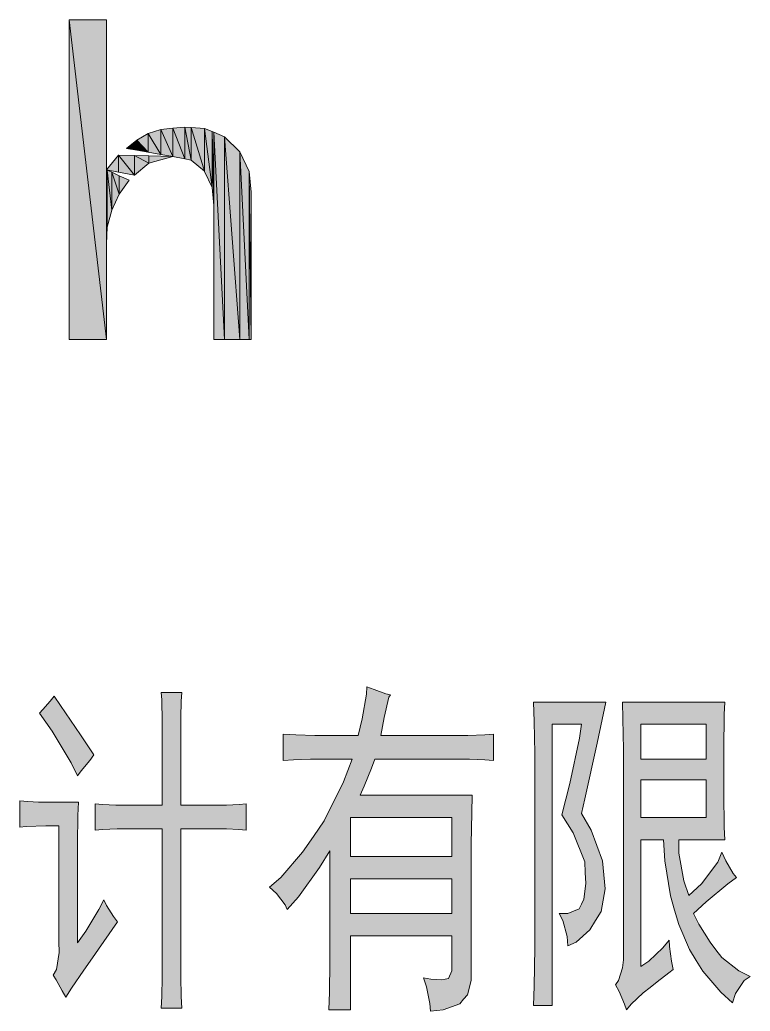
# Model space of a CAD drawing. Header units: millimetres. Extents: x 0 to 207, y 0 to 293.
# Drawn here: x 55.32 to 66.93, y 255.37 to 271.13 of the extents above; entities that cross this region are included whole.
import ezdxf

# ---------------------------------------------------------------- set-up
doc = ezdxf.new("R2010")
doc.units = ezdxf.units.MM

msp = doc.modelspace()

# ---------------------------------------------------------------- hatches: boundary and pattern name
h = msp.add_hatch(color=0)
h.dxf.hatch_style = 2
h.paths.add_polyline_path([(56.105778, 266.047361), (56.694917, 266.047361), (56.105778, 271.130889)])
h = msp.add_hatch(color=0)
h.dxf.hatch_style = 2
h.paths.add_polyline_path([(56.694917, 266.047361), (56.694917, 271.130889), (56.105778, 271.130889)])
h = msp.add_hatch(color=0)
h.dxf.hatch_style = 2
h.paths.add_polyline_path([(57.559222, 268.989528), (57.559222, 269.388167), (57.361667, 269.321139)])
h = msp.add_hatch(color=0)
h.dxf.hatch_style = 2
h.paths.add_polyline_path([(57.749722, 268.957778), (57.749722, 269.405806), (57.559222, 269.388167)])
h = msp.add_hatch(color=0)
h.dxf.hatch_style = 2
h.paths.add_polyline_path([(57.559222, 268.989528), (57.749722, 268.957778), (57.559222, 269.388167)])
h = msp.add_hatch(color=0)
h.dxf.hatch_style = 2
h.paths.add_polyline_path([(57.940222, 268.9225), (57.940222, 269.423444), (57.749722, 269.405806)])
h = msp.add_hatch(color=0)
h.dxf.hatch_style = 2
h.paths.add_polyline_path([(57.749722, 268.957778), (57.940222, 268.9225), (57.749722, 269.405806)])
h = msp.add_hatch(color=0)
h.dxf.hatch_style = 2
h.paths.add_polyline_path([(57.940222, 268.9225), (58.042528, 268.901333), (57.940222, 269.423444)])
h = msp.add_hatch(color=0)
h.dxf.hatch_style = 2
h.paths.add_polyline_path([(58.042528, 268.901333), (58.042528, 269.416389), (57.940222, 269.423444)])
h = msp.add_hatch(color=0)
h.dxf.hatch_style = 2
h.paths.add_polyline_path([(58.042528, 268.901333), (58.254194, 268.724944), (58.042528, 269.416389)])
h = msp.add_hatch(color=0)
h.dxf.hatch_style = 2
h.paths.add_polyline_path([(58.254194, 268.724944), (58.254194, 269.402278), (58.042528, 269.416389)])
h = msp.add_hatch(color=0)
h.dxf.hatch_style = 2
h.paths.add_polyline_path([(58.254194, 268.724944), (58.254194, 269.402278)])
h = msp.add_hatch(color=0)
h.dxf.hatch_style = 2
h.paths.add_polyline_path([(58.254194, 268.717889), (58.254194, 269.402278)])
h = msp.add_hatch(color=0)
h.dxf.hatch_style = 2
h.paths.add_polyline_path([(58.254194, 268.717889), (58.374139, 268.467417), (58.254194, 269.402278)])
h = msp.add_hatch(color=0)
h.dxf.hatch_style = 2
h.paths.add_polyline_path([(58.374139, 268.467417), (58.374139, 269.352889), (58.254194, 269.402278)])
h = msp.add_hatch(color=0)
h.dxf.hatch_style = 2
h.paths.add_polyline_path([(57.178222, 269.056556), (57.178222, 269.218833), (57.012417, 269.084778)])
h = msp.add_hatch(color=0)
h.dxf.hatch_style = 2
h.paths.add_polyline_path([(57.361667, 269.024806), (57.361667, 269.321139), (57.178222, 269.218833)])
h = msp.add_hatch(color=0)
h.dxf.hatch_style = 2
h.paths.add_polyline_path([(57.178222, 269.056556), (57.361667, 269.024806), (57.178222, 269.218833)])
h = msp.add_hatch(color=0)
h.dxf.hatch_style = 2
h.paths.add_polyline_path([(57.361667, 269.024806), (57.559222, 268.989528), (57.361667, 269.321139)])
h = msp.add_hatch(color=0)
h.dxf.hatch_style = 2
h.paths.add_polyline_path([(58.374139, 268.467417), (58.402361, 268.178139), (58.374139, 269.352889)])
h = msp.add_hatch(color=0)
h.dxf.hatch_style = 2
h.paths.add_polyline_path([(58.402361, 268.178139), (58.402361, 269.342306), (58.374139, 269.352889)])
h = msp.add_hatch(color=0)
h.dxf.hatch_style = 2
h.paths.add_polyline_path([(58.402361, 266.047361), (58.571694, 266.047361), (58.402361, 269.342306)])
h = msp.add_hatch(color=0)
h.dxf.hatch_style = 2
h.paths.add_polyline_path([(58.571694, 266.047361), (58.571694, 269.27175), (58.402361, 269.342306)])
h = msp.add_hatch(color=0)
h.dxf.hatch_style = 2
h.paths.add_polyline_path([(58.571694, 266.047361), (58.815111, 266.047361), (58.571694, 269.27175)])
h = msp.add_hatch(color=0)
h.dxf.hatch_style = 2
h.paths.add_polyline_path([(58.815111, 266.047361), (58.815111, 269.031861), (58.571694, 269.27175)])
h = msp.add_hatch(color=0)
h.dxf.hatch_style = 2
h.paths.add_polyline_path([(56.885417, 268.710833), (56.885417, 268.978944), (56.694917, 268.746111)])
h = msp.add_hatch(color=0)
h.dxf.hatch_style = 2
h.paths.add_polyline_path([(56.885417, 268.710833), (57.139417, 268.661444), (56.885417, 268.978944)])
h = msp.add_hatch(color=0)
h.dxf.hatch_style = 2
h.paths.add_polyline_path([(57.139417, 268.661444), (57.139417, 268.971889), (56.885417, 268.978944)])
h = msp.add_hatch(color=0)
h.dxf.hatch_style = 2
h.paths.add_polyline_path([(57.139417, 268.661444), (57.368722, 268.851944), (57.139417, 268.971889)])
h = msp.add_hatch(color=0)
h.dxf.hatch_style = 2
h.paths.add_polyline_path([(57.368722, 268.851944), (57.368722, 268.968361), (57.139417, 268.971889)])
h = msp.add_hatch(color=0)
h.dxf.hatch_style = 2
h.paths.add_polyline_path([(57.368722, 268.851944), (57.749722, 268.957778), (57.368722, 268.968361)])
h = msp.add_hatch(color=0)
h.dxf.hatch_style = 2
h.paths.add_polyline_path([(58.815111, 266.047361), (58.963278, 266.047361), (58.815111, 269.031861)])
h = msp.add_hatch(color=0)
h.dxf.hatch_style = 2
h.paths.add_polyline_path([(58.963278, 266.047361), (58.963278, 268.721417), (58.815111, 269.031861)])
h = msp.add_hatch(color=0)
h.dxf.hatch_style = 2
h.paths.add_polyline_path([(56.694917, 267.567833), (56.709028, 267.835944), (56.694917, 268.746111)])
h = msp.add_hatch(color=0)
h.dxf.hatch_style = 2
h.paths.add_polyline_path([(56.709028, 267.835944), (56.709028, 268.739056), (56.694917, 268.746111)])
h = msp.add_hatch(color=0)
h.dxf.hatch_style = 2
h.paths.add_polyline_path([(56.709028, 267.835944), (56.779583, 268.104056), (56.709028, 268.739056)])
h = msp.add_hatch(color=0)
h.dxf.hatch_style = 2
h.paths.add_polyline_path([(56.779583, 268.104056), (56.779583, 268.707306), (56.709028, 268.739056)])
h = msp.add_hatch(color=0)
h.dxf.hatch_style = 2
h.paths.add_polyline_path([(56.779583, 268.104056), (56.899528, 268.358056), (56.779583, 268.707306)])
h = msp.add_hatch(color=0)
h.dxf.hatch_style = 2
h.paths.add_polyline_path([(56.899528, 268.358056), (56.899528, 268.650861), (56.779583, 268.707306)])
h = msp.add_hatch(color=0)
h.dxf.hatch_style = 2
h.paths.add_polyline_path([(56.899528, 268.358056), (57.05475, 268.580306), (56.899528, 268.650861)])
h = msp.add_hatch(color=0)
h.dxf.hatch_style = 2
h.paths.add_polyline_path([(58.963278, 266.047361), (58.995028, 266.047361), (58.963278, 268.721417)])
h = msp.add_hatch(color=0)
h.dxf.hatch_style = 2
h.paths.add_polyline_path([(58.995028, 266.047361), (58.995028, 268.389806), (58.963278, 268.721417)])
h = msp.add_hatch(color=0)
h.dxf.hatch_style = 2
h.paths.add_polyline_path([(57.583917, 258.646083), (57.583917, 259.753806), (57.583917, 259.976056), (57.576861, 260.31825), (57.566278, 260.438194), (57.894361, 260.438194), (57.883778, 260.297083), (57.876722, 260.039556), (57.876722, 259.930194), (57.876722, 258.646083), (58.511722, 258.646083), (58.606972, 258.646083), (58.808056, 258.656667), (58.917417, 258.66725), (58.917417, 258.247444), (58.801, 258.258028), (58.606972, 258.268611), (58.529361, 258.268611), (57.876722, 258.268611), (57.876722, 256.056694), (57.876722, 255.922639), (57.883778, 255.601611), (57.894361, 255.414639), (57.566278, 255.414639), (57.576861, 255.601611), (57.583917, 255.912056), (57.583917, 256.032), (57.583917, 258.268611), (56.977139, 258.268611), (56.86425, 258.268611), (56.631417, 258.258028), (56.515, 258.247444), (56.515, 258.66725), (56.631417, 258.656667), (56.846611, 258.646083), (56.948917, 258.646083)])
h = msp.add_hatch(color=0)
h.paths.add_polyline_path([(59.287833, 257.340806), (59.46775, 257.496028), (59.813472, 257.898194), (59.986333, 258.148667), (60.155667, 258.395611), (60.466111, 259.012972), (60.603694, 259.376333), (60.046306, 259.376333), (59.940472, 259.376333), (59.668833, 259.36575), (59.506556, 259.355167), (59.506556, 259.774972), (59.707639, 259.764389), (60.0075, 259.753806), (60.109806, 259.753806), (60.698944, 259.753806), (60.758917, 260.018389), (60.829472, 260.406444), (60.836528, 260.526389), (60.952944, 260.484056), (61.139917, 260.417028), (61.210472, 260.395861), (61.185778, 260.360583), (61.108167, 260.039556), (61.05525, 259.753806), (62.311139, 259.753806), (62.441667, 259.753806), (62.713306, 259.764389), (62.850889, 259.774972), (62.850889, 259.355167), (62.713306, 259.36575), (62.466361, 259.376333), (62.357, 259.376333), (60.96, 259.376333), (60.907083, 259.231694), (60.790667, 258.945944), (60.730694, 258.801306), (62.512222, 258.801306), (62.505167, 258.522611), (62.494583, 258.025194), (62.494583, 257.806472), (62.494583, 256.010833), (62.494583, 255.855611), (62.434611, 255.629833), (62.371111, 255.559278), (62.311139, 255.485194), (62.046556, 255.389944), (61.845472, 255.368778), (61.838417, 255.49225), (61.781972, 255.756833), (61.736111, 255.901472), (61.852528, 255.880306), (62.021861, 255.866194), (62.078306, 255.880306), (62.131222, 255.890889), (62.184139, 256.010833), (62.184139, 256.123722), (62.184139, 256.564694), (60.575472, 256.564694), (60.575472, 255.389944), (60.233278, 255.389944), (60.240333, 255.668639), (60.247389, 256.144889), (60.247389, 256.342444), (60.247389, 257.915833), (60.085111, 257.65125), (59.746444, 257.185583), (59.566528, 256.9845), (59.534778, 257.062111), (59.397194, 257.242028)])
h.paths.add_polyline_path([(62.184139, 257.827639), (62.184139, 258.448528), (60.575472, 258.448528), (60.575472, 257.827639)])
h.paths.add_polyline_path([(62.184139, 256.921), (62.184139, 257.471333), (60.575472, 257.471333), (60.575472, 256.921)])
h = msp.add_hatch(color=0)
h.dxf.hatch_style = 2
h.paths.add_polyline_path([(55.862361, 260.374694), (55.964667, 260.230056), (56.282167, 259.764389), (56.497361, 259.443361), (56.430333, 259.355167), (56.296278, 259.189361), (56.236306, 259.11175), (56.134, 259.319889), (55.830611, 259.820833), (55.629528, 260.106583), (55.685972, 260.163028), (55.802389, 260.297083)])
h = msp.add_hatch(color=0)
h.dxf.hatch_style = 2
h.paths.add_polyline_path([(64.635944, 260.282972), (64.494833, 259.630333), (64.300806, 258.744861), (64.247889, 258.512028), (64.403111, 258.247444), (64.5795, 257.760611), (64.604194, 257.538361), (64.625361, 257.316111), (64.561861, 256.95275), (64.470139, 256.808111), (64.381944, 256.663472), (64.163222, 256.465917), (64.029167, 256.409472), (64.022111, 256.554111), (63.951556, 256.808111), (63.891583, 256.921), (64.029167, 256.921), (64.209083, 256.995083), (64.247889, 257.072694), (64.286694, 257.150306), (64.318444, 257.400778), (64.307861, 257.573639), (64.300806, 257.742972), (64.113833, 258.205111), (63.937444, 258.490861), (64.060917, 258.988278), (64.216139, 259.707944), (64.247889, 259.930194), (63.782222, 259.930194), (63.782222, 255.456972), (63.485889, 255.456972), (63.496472, 255.767417), (63.503528, 256.377722), (63.503528, 256.674056), (63.503528, 259.266972), (63.503528, 259.464528), (63.496472, 259.976056), (63.485889, 260.282972)])
h = msp.add_hatch(color=0)
h.paths.add_polyline_path([(66.526833, 260.282972), (66.51625, 260.085417), (66.509194, 259.531556), (66.509194, 259.178778), (66.509194, 258.833056), (66.51625, 258.293306), (66.526833, 258.092222), (65.796583, 258.092222), (65.796583, 257.880556), (65.874194, 257.439583), (65.951806, 257.20675), (66.152889, 257.393722), (66.417472, 257.739444), (66.477444, 257.894667), (66.540944, 257.760611), (66.657361, 257.559528), (66.710278, 257.496028), (66.572694, 257.393722), (66.2305, 257.107972), (66.029417, 256.921), (66.114083, 256.751667), (66.294, 256.465917), (66.385722, 256.342444), (66.477444, 256.2225), (66.749083, 256.010833), (66.929, 255.922639), (66.83375, 255.855611), (66.696167, 255.647472), (66.650306, 255.502833), (66.463333, 255.668639), (66.174056, 256.007306), (66.068222, 256.176639), (65.962389, 256.3495), (65.793056, 256.748139), (65.726028, 256.973917), (65.662528, 257.203222), (65.570806, 257.760611), (65.549639, 258.092222), (65.193333, 258.092222), (65.193333, 256.077861), (65.316806, 256.166056), (65.542583, 256.377722), (65.641361, 256.497667), (65.648417, 256.398889), (65.680167, 256.166056), (65.704861, 256.032), (65.634306, 255.979083), (65.450861, 255.834444), (65.337972, 255.74625), (65.228611, 255.658056), (65.038111, 255.481667), (64.9605, 255.389944), (64.92875, 255.481667), (64.844083, 255.679222), (64.787639, 255.788583), (64.837028, 255.855611), (64.897, 256.056694), (64.914639, 256.187222), (64.914639, 259.309306), (64.914639, 259.531556), (64.904056, 260.018389), (64.897, 260.282972)])
h.paths.add_polyline_path([(66.2305, 258.448528), (66.2305, 259.044722), (65.193333, 259.044722), (65.193333, 258.448528)])
h.paths.add_polyline_path([(66.2305, 259.376333), (66.2305, 259.930194), (65.193333, 259.930194), (65.193333, 259.376333)])
h = msp.add_hatch(color=0)
h.dxf.hatch_style = 2
h.paths.add_polyline_path([(56.250417, 258.691944), (56.243361, 258.480278), (56.236306, 258.035778), (56.236306, 257.806472), (56.236306, 256.455333), (56.366833, 256.642306), (56.574972, 256.9845), (56.652583, 257.139722), (56.698444, 257.051528), (56.807806, 256.875139), (56.871306, 256.786944), (56.437389, 256.166056), (56.335083, 256.021417), (56.141056, 255.735667), (56.049333, 255.591028), (55.992889, 255.689806), (55.894111, 255.866194), (55.84825, 255.943806), (55.901167, 256.032), (55.947028, 256.300111), (55.939972, 256.4765), (55.939972, 258.314472), (55.731833, 258.314472), (55.421389, 258.303889), (55.319083, 258.293306), (55.319083, 258.713111), (55.446083, 258.702528), (55.615417, 258.691944), (55.661278, 258.691944)])

# ---------------------------------------------------------------- linework, layer by layer
at = {"color": 0, "lineweight": 0}
for points in [[(56.105778, 266.047361), (56.694917, 266.047361), (56.105778, 271.130889)], [(56.694917, 266.047361), (56.694917, 271.130889), (56.105778, 271.130889)], [(57.559222, 268.989528), (57.559222, 269.388167), (57.361667, 269.321139)], [(57.749722, 268.957778), (57.749722, 269.405806), (57.559222, 269.388167)], [(57.559222, 268.989528), (57.749722, 268.957778), (57.559222, 269.388167)], [(57.940222, 268.9225), (57.940222, 269.423444), (57.749722, 269.405806)], [(57.749722, 268.957778), (57.940222, 268.9225), (57.749722, 269.405806)], [(57.940222, 268.9225), (58.042528, 268.901333), (57.940222, 269.423444)], [(58.042528, 268.901333), (58.042528, 269.416389), (57.940222, 269.423444)], [(58.042528, 268.901333), (58.254194, 268.724944), (58.042528, 269.416389)], [(58.254194, 268.724944), (58.254194, 269.402278), (58.042528, 269.416389)], [(58.254194, 268.724944), (58.254194, 269.402278)], [(58.254194, 268.717889), (58.254194, 269.402278)], [(58.254194, 268.717889), (58.374139, 268.467417), (58.254194, 269.402278)], [(58.374139, 268.467417), (58.374139, 269.352889), (58.254194, 269.402278)], [(57.178222, 269.056556), (57.178222, 269.218833), (57.012417, 269.084778)], [(57.361667, 269.024806), (57.361667, 269.321139), (57.178222, 269.218833)], [(57.178222, 269.056556), (57.361667, 269.024806), (57.178222, 269.218833)], [(57.361667, 269.024806), (57.559222, 268.989528), (57.361667, 269.321139)], [(58.374139, 268.467417), (58.402361, 268.178139), (58.374139, 269.352889)], [(58.402361, 268.178139), (58.402361, 269.342306), (58.374139, 269.352889)], [(58.402361, 266.047361), (58.571694, 266.047361), (58.402361, 269.342306)], [(58.571694, 266.047361), (58.571694, 269.27175), (58.402361, 269.342306)], [(58.571694, 266.047361), (58.815111, 266.047361), (58.571694, 269.27175)], [(58.815111, 266.047361), (58.815111, 269.031861), (58.571694, 269.27175)], [(56.885417, 268.710833), (56.885417, 268.978944), (56.694917, 268.746111)], [(56.885417, 268.710833), (57.139417, 268.661444), (56.885417, 268.978944)], [(57.139417, 268.661444), (57.139417, 268.971889), (56.885417, 268.978944)], [(57.139417, 268.661444), (57.368722, 268.851944), (57.139417, 268.971889)], [(57.368722, 268.851944), (57.368722, 268.968361), (57.139417, 268.971889)], [(57.368722, 268.851944), (57.749722, 268.957778), (57.368722, 268.968361)], [(58.815111, 266.047361), (58.963278, 266.047361), (58.815111, 269.031861)], [(58.963278, 266.047361), (58.963278, 268.721417), (58.815111, 269.031861)], [(56.694917, 267.567833), (56.709028, 267.835944), (56.694917, 268.746111)], [(56.709028, 267.835944), (56.709028, 268.739056), (56.694917, 268.746111)], [(56.709028, 267.835944), (56.779583, 268.104056), (56.709028, 268.739056)], [(56.779583, 268.104056), (56.779583, 268.707306), (56.709028, 268.739056)], [(56.779583, 268.104056), (56.899528, 268.358056), (56.779583, 268.707306)], [(56.899528, 268.358056), (56.899528, 268.650861), (56.779583, 268.707306)], [(56.899528, 268.358056), (57.05475, 268.580306), (56.899528, 268.650861)], [(58.963278, 266.047361), (58.995028, 266.047361), (58.963278, 268.721417)], [(58.995028, 266.047361), (58.995028, 268.389806), (58.963278, 268.721417)], [(57.583917, 258.646083), (57.583917, 259.753806), (57.583917, 259.976056), (57.576861, 260.31825), (57.566278, 260.438194), (57.894361, 260.438194), (57.883778, 260.297083), (57.876722, 260.039556), (57.876722, 259.930194), (57.876722, 258.646083), (58.511722, 258.646083), (58.606972, 258.646083), (58.808056, 258.656667), (58.917417, 258.66725), (58.917417, 258.247444), (58.801, 258.258028), (58.606972, 258.268611), (58.529361, 258.268611), (57.876722, 258.268611), (57.876722, 256.056694), (57.876722, 255.922639), (57.883778, 255.601611), (57.894361, 255.414639), (57.566278, 255.414639), (57.576861, 255.601611), (57.583917, 255.912056), (57.583917, 256.032), (57.583917, 258.268611), (56.977139, 258.268611), (56.86425, 258.268611), (56.631417, 258.258028), (56.515, 258.247444), (56.515, 258.66725), (56.631417, 258.656667), (56.846611, 258.646083), (56.948917, 258.646083)], [(59.287833, 257.340806), (59.46775, 257.496028), (59.813472, 257.898194), (59.986333, 258.148667), (60.155667, 258.395611), (60.466111, 259.012972), (60.603694, 259.376333), (60.046306, 259.376333), (59.940472, 259.376333), (59.668833, 259.36575), (59.506556, 259.355167), (59.506556, 259.774972), (59.707639, 259.764389), (60.0075, 259.753806), (60.109806, 259.753806), (60.698944, 259.753806), (60.758917, 260.018389), (60.829472, 260.406444), (60.836528, 260.526389), (60.952944, 260.484056), (61.139917, 260.417028), (61.210472, 260.395861), (61.185778, 260.360583), (61.108167, 260.039556), (61.05525, 259.753806), (62.311139, 259.753806), (62.441667, 259.753806), (62.713306, 259.764389), (62.850889, 259.774972), (62.850889, 259.355167), (62.713306, 259.36575), (62.466361, 259.376333), (62.357, 259.376333), (60.96, 259.376333), (60.907083, 259.231694), (60.790667, 258.945944), (60.730694, 258.801306), (62.512222, 258.801306), (62.505167, 258.522611), (62.494583, 258.025194), (62.494583, 257.806472), (62.494583, 256.010833), (62.494583, 255.855611), (62.434611, 255.629833), (62.371111, 255.559278), (62.311139, 255.485194), (62.046556, 255.389944), (61.845472, 255.368778), (61.838417, 255.49225), (61.781972, 255.756833), (61.736111, 255.901472), (61.852528, 255.880306), (62.021861, 255.866194), (62.078306, 255.880306), (62.131222, 255.890889), (62.184139, 256.010833), (62.184139, 256.123722), (62.184139, 256.564694), (60.575472, 256.564694), (60.575472, 255.389944), (60.233278, 255.389944), (60.240333, 255.668639), (60.247389, 256.144889), (60.247389, 256.342444), (60.247389, 257.915833), (60.085111, 257.65125), (59.746444, 257.185583), (59.566528, 256.9845), (59.534778, 257.062111), (59.397194, 257.242028)], [(55.862361, 260.374694), (55.964667, 260.230056), (56.282167, 259.764389), (56.497361, 259.443361), (56.430333, 259.355167), (56.296278, 259.189361), (56.236306, 259.11175), (56.134, 259.319889), (55.830611, 259.820833), (55.629528, 260.106583), (55.685972, 260.163028), (55.802389, 260.297083)], [(64.635944, 260.282972), (64.494833, 259.630333), (64.300806, 258.744861), (64.247889, 258.512028), (64.403111, 258.247444), (64.5795, 257.760611), (64.604194, 257.538361), (64.625361, 257.316111), (64.561861, 256.95275), (64.470139, 256.808111), (64.381944, 256.663472), (64.163222, 256.465917), (64.029167, 256.409472), (64.022111, 256.554111), (63.951556, 256.808111), (63.891583, 256.921), (64.029167, 256.921), (64.209083, 256.995083), (64.247889, 257.072694), (64.286694, 257.150306), (64.318444, 257.400778), (64.307861, 257.573639), (64.300806, 257.742972), (64.113833, 258.205111), (63.937444, 258.490861), (64.060917, 258.988278), (64.216139, 259.707944), (64.247889, 259.930194), (63.782222, 259.930194), (63.782222, 255.456972), (63.485889, 255.456972), (63.496472, 255.767417), (63.503528, 256.377722), (63.503528, 256.674056), (63.503528, 259.266972), (63.503528, 259.464528), (63.496472, 259.976056), (63.485889, 260.282972)], [(66.526833, 260.282972), (66.51625, 260.085417), (66.509194, 259.531556), (66.509194, 259.178778), (66.509194, 258.833056), (66.51625, 258.293306), (66.526833, 258.092222), (65.796583, 258.092222), (65.796583, 257.880556), (65.874194, 257.439583), (65.951806, 257.20675), (66.152889, 257.393722), (66.417472, 257.739444), (66.477444, 257.894667), (66.540944, 257.760611), (66.657361, 257.559528), (66.710278, 257.496028), (66.572694, 257.393722), (66.2305, 257.107972), (66.029417, 256.921), (66.114083, 256.751667), (66.294, 256.465917), (66.385722, 256.342444), (66.477444, 256.2225), (66.749083, 256.010833), (66.929, 255.922639), (66.83375, 255.855611), (66.696167, 255.647472), (66.650306, 255.502833), (66.463333, 255.668639), (66.174056, 256.007306), (66.068222, 256.176639), (65.962389, 256.3495), (65.793056, 256.748139), (65.726028, 256.973917), (65.662528, 257.203222), (65.570806, 257.760611), (65.549639, 258.092222), (65.193333, 258.092222), (65.193333, 256.077861), (65.316806, 256.166056), (65.542583, 256.377722), (65.641361, 256.497667), (65.648417, 256.398889), (65.680167, 256.166056), (65.704861, 256.032), (65.634306, 255.979083), (65.450861, 255.834444), (65.337972, 255.74625), (65.228611, 255.658056), (65.038111, 255.481667), (64.9605, 255.389944), (64.92875, 255.481667), (64.844083, 255.679222), (64.787639, 255.788583), (64.837028, 255.855611), (64.897, 256.056694), (64.914639, 256.187222), (64.914639, 259.309306), (64.914639, 259.531556), (64.904056, 260.018389), (64.897, 260.282972)], [(66.2305, 259.376333), (66.2305, 259.930194), (65.193333, 259.930194), (65.193333, 259.376333)], [(66.2305, 258.448528), (66.2305, 259.044722), (65.193333, 259.044722), (65.193333, 258.448528)], [(56.250417, 258.691944), (56.243361, 258.480278), (56.236306, 258.035778), (56.236306, 257.806472), (56.236306, 256.455333), (56.366833, 256.642306), (56.574972, 256.9845), (56.652583, 257.139722), (56.698444, 257.051528), (56.807806, 256.875139), (56.871306, 256.786944), (56.437389, 256.166056), (56.335083, 256.021417), (56.141056, 255.735667), (56.049333, 255.591028), (55.992889, 255.689806), (55.894111, 255.866194), (55.84825, 255.943806), (55.901167, 256.032), (55.947028, 256.300111), (55.939972, 256.4765), (55.939972, 258.314472), (55.731833, 258.314472), (55.421389, 258.303889), (55.319083, 258.293306), (55.319083, 258.713111), (55.446083, 258.702528), (55.615417, 258.691944), (55.661278, 258.691944)], [(62.184139, 257.827639), (62.184139, 258.448528), (60.575472, 258.448528), (60.575472, 257.827639)], [(62.184139, 256.921), (62.184139, 257.471333), (60.575472, 257.471333), (60.575472, 256.921)]]:
    msp.add_lwpolyline(points, close=True, dxfattribs=at)

doc.saveas('drawing.dxf')
